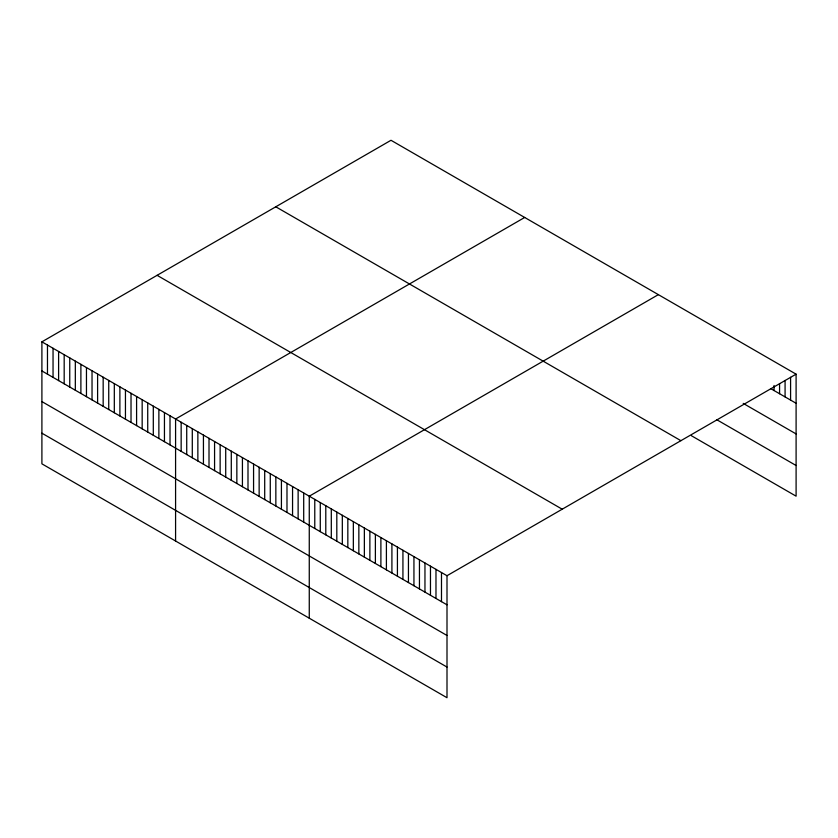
<?xml version="1.0" encoding="UTF-8"?>
<svg xmlns="http://www.w3.org/2000/svg" width="838" height="838" viewBox="0 0 838 838"><rect width="100%" height="100%" fill="white"/><g stroke="black" fill="none" stroke-linecap="round" stroke-linejoin="round"><path stroke-width="1.26" d="M41.9 341.831L447 575.716L447 697.719L41.9 463.833L41.9 341.831L391 140.281L796.1 374.167L796.1 496.169L691.423 435.729M524.682 217.461L175.582 419.01L175.582 541.013M658.364 294.641L309.264 496.201L309.264 618.193M447 575.716L796.1 374.167M770.761 388.643L796.1 403.277M743.212 403.392L796.1 433.927M716.762 419.712L796.1 465.509M275.796 206.797L680.896 440.673M157.104 275.325L562.204 509.2M41.9 370.941L447 604.827M41.9 401.591L447 635.476M41.9 433.183L447 667.058M790.59 377.31L790.59 400.093M785.08 380.462L785.08 396.908M779.57 383.605L779.57 393.734M774.061 385.49L774.061 390.55M441.49 572.532L441.49 601.642M435.98 569.358L435.98 598.458M430.47 566.174L430.47 595.284M424.96 562.989L424.96 592.099M419.45 559.815L419.45 588.915M413.941 556.631L413.941 585.741M408.441 553.447L408.441 582.557M402.931 550.273L402.931 579.372M397.422 547.088L397.422 576.198M391.912 543.904L391.912 573.014M386.402 540.73L386.402 569.83M380.892 537.546L380.892 566.656M375.382 534.361L375.382 563.471M369.872 531.187L369.872 560.287M364.362 528.003L364.362 557.113M358.853 524.818L358.853 553.928M353.343 521.645L353.343 550.744M347.833 518.46L347.833 547.57M342.323 515.276L342.323 544.386M336.813 512.102L336.813 541.201M331.303 508.917L331.303 538.027M325.793 505.743L325.793 534.843M320.284 502.559L320.284 531.659M314.774 499.375L314.774 528.485M303.702 492.985L303.702 522.084M298.129 489.769L298.129 518.869M292.556 486.553L292.556 515.653M286.984 483.337L286.984 512.437M281.421 480.122L281.421 509.221M275.849 476.895L275.849 506.005M270.276 473.68L270.276 502.79M264.703 470.464L264.703 499.574M259.141 467.248L259.141 496.358M253.568 464.032L253.568 493.142M247.996 460.816L247.996 489.926M242.423 457.6L242.423 486.71M236.85 454.385L236.85 483.495M231.288 451.169L231.288 480.279M225.715 447.953L225.715 477.063M220.143 444.737L220.143 473.847M214.57 441.521L214.57 470.631M209.008 438.305L209.008 467.415M203.435 435.09L203.435 464.2M197.862 431.874L197.862 460.984M192.29 428.658L192.29 457.768M186.727 425.442L186.727 454.552M181.155 422.226L181.155 451.336M170.009 415.795L170.009 444.905M164.447 412.579L164.447 441.689M158.874 409.363L158.874 438.473M153.302 406.147L153.302 435.257M147.729 402.931L147.729 432.041M142.167 399.716L142.167 428.826M136.594 396.5L136.594 425.61M131.021 393.284L131.021 422.394M125.449 390.068L125.449 419.178M119.886 386.852L119.886 415.962M114.314 383.636L114.314 412.746M108.741 380.421L108.741 409.531M103.168 377.205L103.168 406.315M97.606 373.989L97.606 403.099M92.033 370.773L92.033 399.883M86.461 367.557L86.461 396.667M80.888 364.341L80.888 393.451M75.326 361.126L75.326 390.236M69.753 357.91L69.753 387.02M64.18 354.694L64.18 383.804M58.608 351.478L58.608 380.588M53.045 348.262L53.045 377.372M47.473 345.046L47.473 374.157"/></g></svg>
